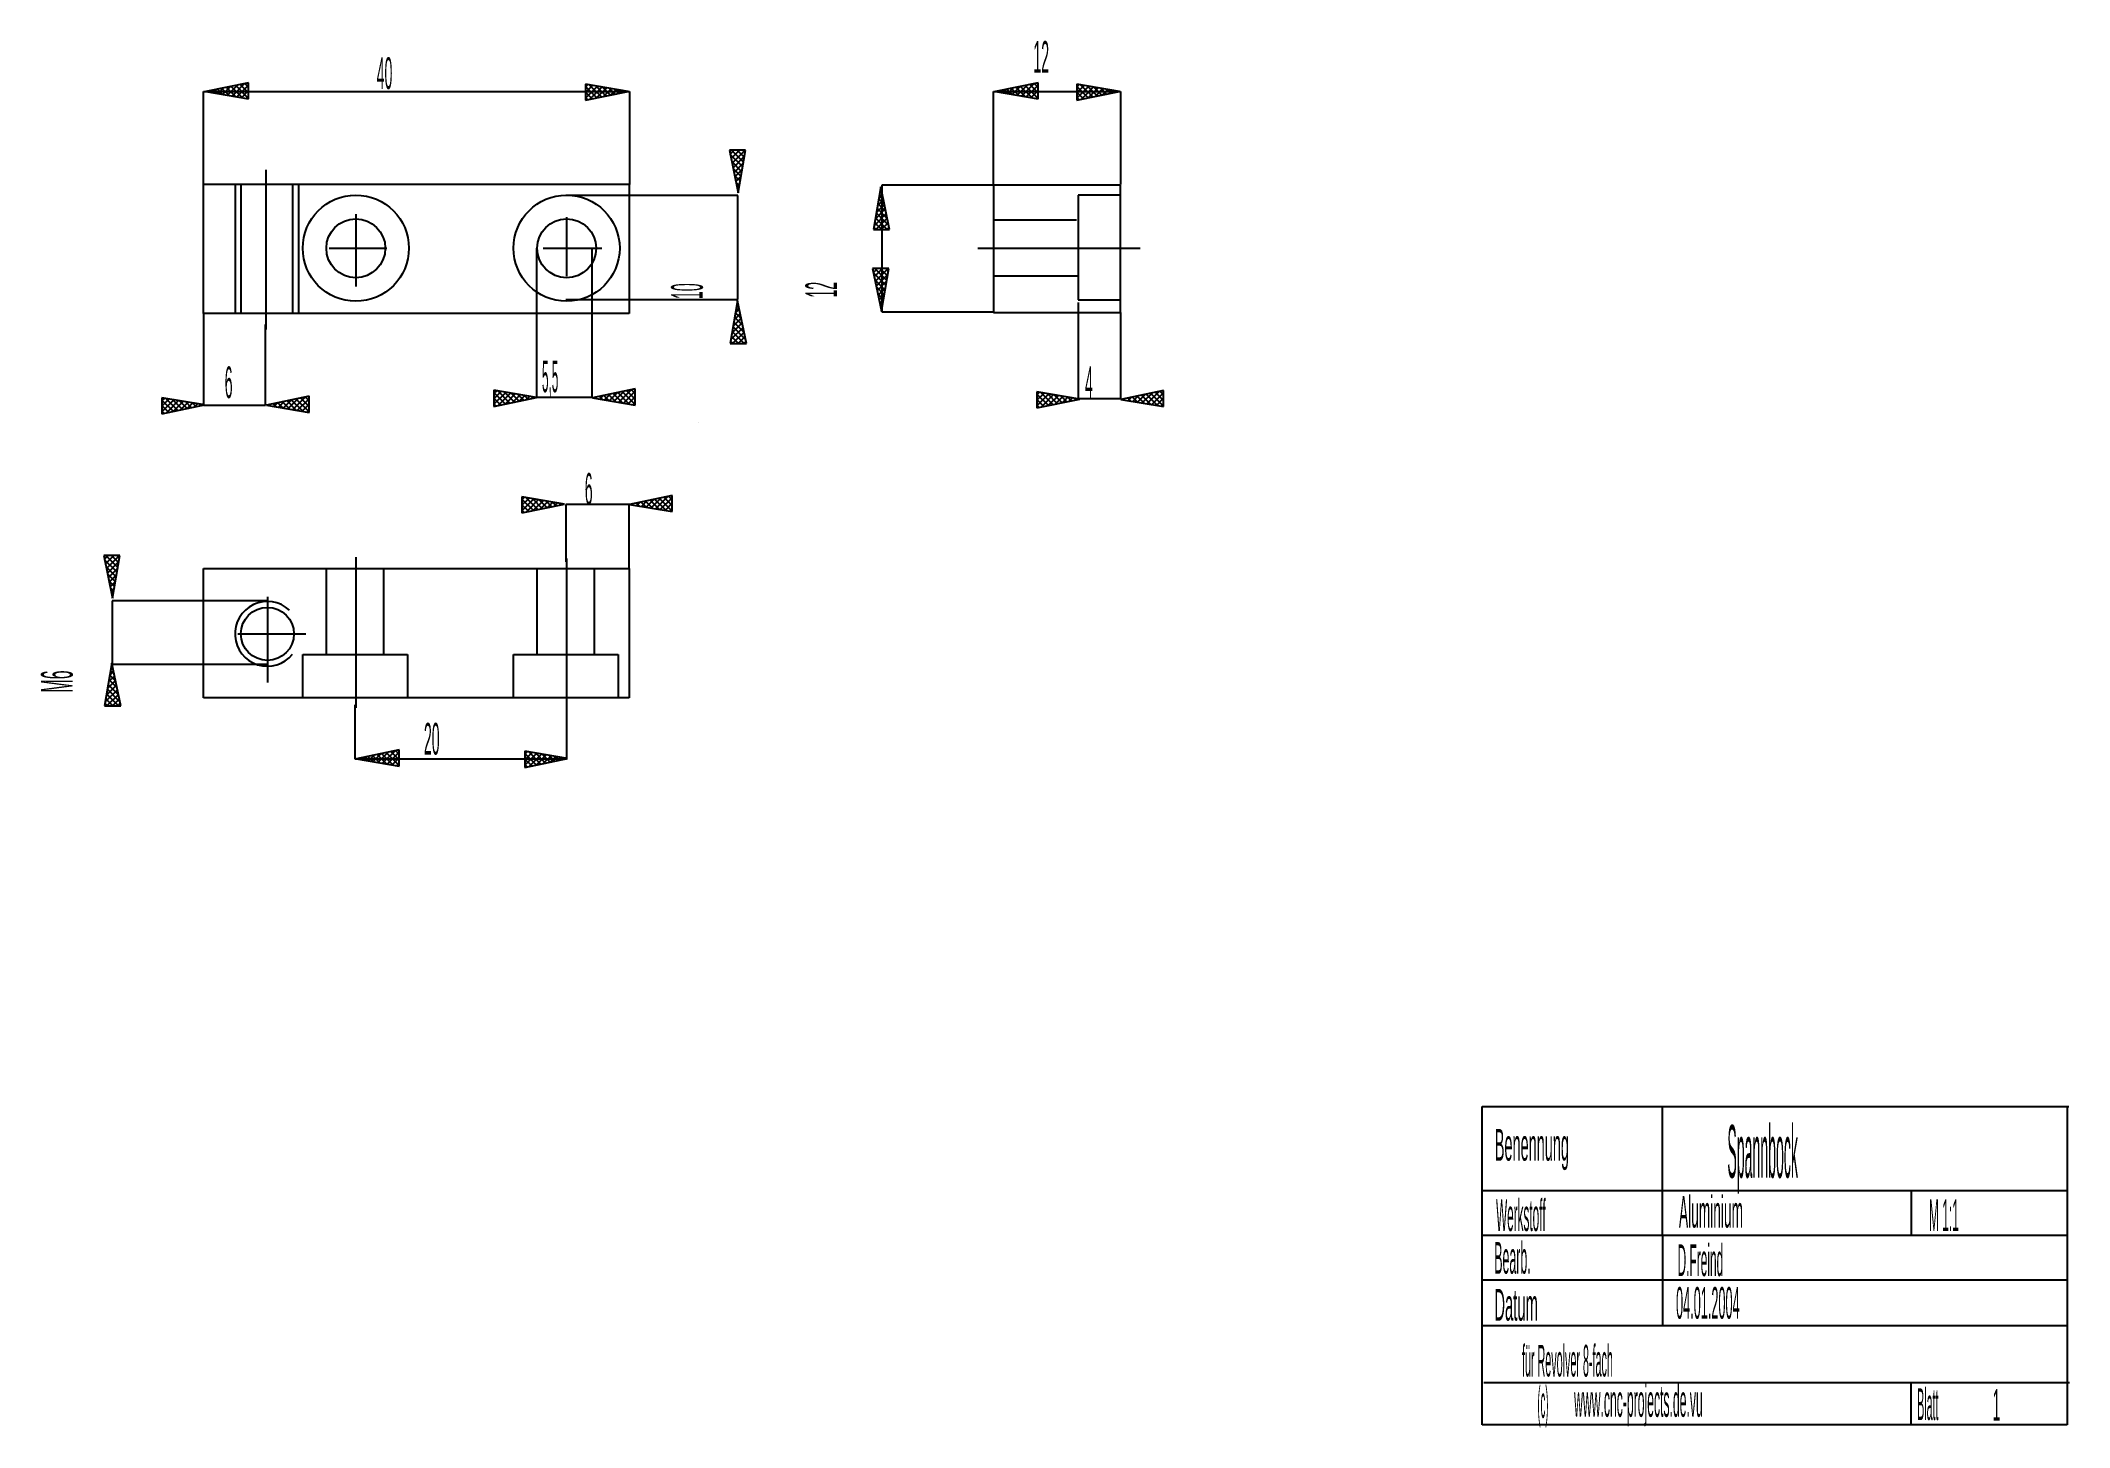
# Model space of a CAD drawing. Extents: x 3.53 to 11.09, y 0.36 to 5.53.
import ezdxf

# ---------------------------------------------------------------- set-up
doc = ezdxf.new("R2010")
doc.units = 0
doc.header["$LTSCALE"] = 10
doc.linetypes.add('DASHDOT', pattern=[1, 0.5, -0.25, 0, -0.25])
doc.layers.add('1', color=1, linetype='CONTINUOUS')

msp = doc.modelspace()

# ---------------------------------------------------------------- linework, layer by layer
at = {"layer": '1', "color": 1, "linetype": 'CONTINUOUS'}
for p, q in [((4.1329, 4.9931), (4.1329, 5.3387)), ((4.1329, 5.3387), (5.7214, 5.3387)), ((4.3014, 5.3712), (4.1421, 5.338)), ((4.3014, 5.3712), (4.1421, 5.338)), ((4.1421, 5.338), (4.1421, 5.338)), ((4.1421, 5.338), (4.3014, 5.3108)), ((4.1421, 5.338), (4.1421, 5.338)), ((4.1421, 5.338), (4.3014, 5.3108)), ((4.1545, 5.3358), (4.1506, 5.3397)), ((4.1545, 5.3358), (4.1506, 5.3397)), ((4.1559, 5.3408), (4.1514, 5.3364)), ((4.1559, 5.3408), (4.1514, 5.3364)), ((4.1794, 5.3316), (4.1677, 5.3433)), ((4.1794, 5.3316), (4.1677, 5.3433)), ((4.182, 5.3463), (4.169, 5.3334)), ((4.182, 5.3463), (4.169, 5.3334)), ((4.2043, 5.3273), (4.1848, 5.3469)), ((4.2043, 5.3273), (4.1848, 5.3469)), ((4.2081, 5.3517), (4.1867, 5.3303)), ((4.2081, 5.3517), (4.1867, 5.3303)), ((4.2292, 5.3231), (4.2019, 5.3504)), ((4.2292, 5.3231), (4.2019, 5.3504)), ((4.2342, 5.3572), (4.2043, 5.3273)), ((4.2342, 5.3572), (4.2043, 5.3273)), ((4.2541, 5.3188), (4.219, 5.354)), ((4.2541, 5.3188), (4.219, 5.354)), ((4.2602, 5.3626), (4.222, 5.3243)), ((4.2602, 5.3626), (4.222, 5.3243)), ((4.279, 5.3146), (4.2361, 5.3576)), ((4.279, 5.3146), (4.2361, 5.3576)), ((4.2863, 5.3681), (4.2396, 5.3213)), ((4.2863, 5.3681), (4.2396, 5.3213)), ((4.3014, 5.3129), (4.2532, 5.3611)), ((4.3014, 5.3129), (4.2532, 5.3611)), ((4.3014, 5.3624), (4.2573, 5.3183)), ((4.3014, 5.3624), (4.2573, 5.3183)), ((4.3014, 5.3336), (4.2702, 5.3647)), ((4.3014, 5.3336), (4.2702, 5.3647)), ((4.3014, 5.3418), (4.2749, 5.3153)), ((4.3014, 5.3418), (4.2749, 5.3153)), ((4.3014, 5.3542), (4.2873, 5.3683)), ((4.3014, 5.3542), (4.2873, 5.3683)), ((4.3014, 5.3211), (4.2925, 5.3123)), ((4.3014, 5.3211), (4.2925, 5.3123)), ((4.3014, 5.3108), (4.3014, 5.3712)), ((4.3014, 5.3108), (4.3014, 5.3712)), ((4.3014, 5.3108), (4.3014, 5.3712)), ((4.3014, 5.3108), (4.3014, 5.3712)), ((5.7165, 5.339), (5.5572, 5.3662)), ((5.5572, 5.3662), (5.5572, 5.3058)), ((5.5572, 5.3662), (5.5572, 5.3058)), ((5.7165, 5.339), (5.5572, 5.3662)), ((5.5572, 5.3662), (5.5572, 5.3058)), ((5.5572, 5.3662), (5.5572, 5.3058)), ((5.5665, 5.3646), (5.5572, 5.3553)), ((5.5665, 5.3646), (5.5572, 5.3553)), ((5.5842, 5.3616), (5.5572, 5.3346)), ((5.5842, 5.3616), (5.5572, 5.3346)), ((5.6018, 5.3586), (5.5572, 5.3139)), ((5.6018, 5.3586), (5.5572, 5.3139)), ((5.5999, 5.3147), (5.5572, 5.3574)), ((5.5999, 5.3147), (5.5572, 5.3574)), ((5.5572, 5.3058), (5.7165, 5.339)), ((5.5572, 5.3058), (5.7165, 5.339)), ((5.5828, 5.3111), (5.5572, 5.3367)), ((5.5828, 5.3111), (5.5572, 5.3367)), ((5.5657, 5.3075), (5.5572, 5.3161)), ((5.5657, 5.3075), (5.5572, 5.3161)), ((5.617, 5.3182), (5.5715, 5.3637)), ((5.617, 5.3182), (5.5715, 5.3637)), ((5.6194, 5.3555), (5.5729, 5.309)), ((5.6194, 5.3555), (5.5729, 5.309)), ((5.6341, 5.3218), (5.5964, 5.3595)), ((5.6341, 5.3218), (5.5964, 5.3595)), ((5.6371, 5.3525), (5.599, 5.3145)), ((5.6371, 5.3525), (5.599, 5.3145)), ((5.6512, 5.3254), (5.6213, 5.3552)), ((5.6512, 5.3254), (5.6213, 5.3552)), ((5.6547, 5.3495), (5.6251, 5.3199)), ((5.6547, 5.3495), (5.6251, 5.3199)), ((5.6683, 5.3289), (5.6462, 5.351)), ((5.6683, 5.3289), (5.6462, 5.351)), ((5.6724, 5.3465), (5.6512, 5.3254)), ((5.6724, 5.3465), (5.6512, 5.3254)), ((5.6854, 5.3325), (5.6711, 5.3467)), ((5.6854, 5.3325), (5.6711, 5.3467)), ((5.69, 5.3435), (5.6773, 5.3308)), ((5.69, 5.3435), (5.6773, 5.3308)), ((5.7025, 5.3361), (5.696, 5.3425)), ((5.7025, 5.3361), (5.696, 5.3425)), ((5.7077, 5.3405), (5.7034, 5.3363)), ((5.7077, 5.3405), (5.7034, 5.3363)), ((5.7165, 5.339), (5.7165, 5.339)), ((5.7165, 5.339), (5.7165, 5.339)), ((5.7214, 5.3387), (5.7214, 4.9913)), ((7.0793, 4.9889), (7.0793, 5.3387)), ((7.0793, 5.3387), (7.5521, 5.3387)), ((7.2452, 5.3712), (7.086, 5.338)), ((7.2452, 5.3712), (7.086, 5.338)), ((7.086, 5.338), (7.086, 5.338)), ((7.086, 5.338), (7.2452, 5.3108)), ((7.086, 5.338), (7.086, 5.338)), ((7.086, 5.338), (7.2452, 5.3108)), ((7.0984, 5.3358), (7.0945, 5.3397)), ((7.0984, 5.3358), (7.0945, 5.3397)), ((7.0997, 5.3408), (7.0953, 5.3364)), ((7.0997, 5.3408), (7.0953, 5.3364)), ((7.1233, 5.3316), (7.1116, 5.3433)), ((7.1233, 5.3316), (7.1116, 5.3433)), ((7.1258, 5.3463), (7.1129, 5.3334)), ((7.1258, 5.3463), (7.1129, 5.3334)), ((7.1482, 5.3273), (7.1287, 5.3469)), ((7.1482, 5.3273), (7.1287, 5.3469)), ((7.1519, 5.3517), (7.1306, 5.3303)), ((7.1519, 5.3517), (7.1306, 5.3303)), ((7.1731, 5.3231), (7.1458, 5.3504)), ((7.1731, 5.3231), (7.1458, 5.3504)), ((7.178, 5.3572), (7.1482, 5.3273)), ((7.178, 5.3572), (7.1482, 5.3273)), ((7.198, 5.3188), (7.1629, 5.354)), ((7.198, 5.3188), (7.1629, 5.354)), ((7.2041, 5.3626), (7.1658, 5.3243)), ((7.2041, 5.3626), (7.1658, 5.3243)), ((7.2229, 5.3146), (7.1799, 5.3576)), ((7.2229, 5.3146), (7.1799, 5.3576)), ((7.2302, 5.3681), (7.1835, 5.3213)), ((7.2302, 5.3681), (7.1835, 5.3213)), ((7.2452, 5.3129), (7.197, 5.3611)), ((7.2452, 5.3129), (7.197, 5.3611)), ((7.2452, 5.3624), (7.2011, 5.3183)), ((7.2452, 5.3624), (7.2011, 5.3183)), ((7.2452, 5.3336), (7.2141, 5.3647)), ((7.2452, 5.3336), (7.2141, 5.3647)), ((7.2452, 5.3418), (7.2188, 5.3153)), ((7.2452, 5.3418), (7.2188, 5.3153)), ((7.2452, 5.3542), (7.2312, 5.3683)), ((7.2452, 5.3542), (7.2312, 5.3683)), ((7.2452, 5.3211), (7.2364, 5.3123)), ((7.2452, 5.3211), (7.2364, 5.3123)), ((7.2452, 5.3108), (7.2452, 5.3712)), ((7.2452, 5.3108), (7.2452, 5.3712)), ((7.2452, 5.3108), (7.2452, 5.3712)), ((7.2452, 5.3108), (7.2452, 5.3712)), ((7.5488, 5.339), (7.3895, 5.3662)), ((7.3895, 5.3662), (7.3895, 5.3058)), ((7.3895, 5.3662), (7.3895, 5.3058)), ((7.5488, 5.339), (7.3895, 5.3662)), ((7.3895, 5.3662), (7.3895, 5.3058)), ((7.3895, 5.3662), (7.3895, 5.3058)), ((7.3989, 5.3646), (7.3895, 5.3553)), ((7.3989, 5.3646), (7.3895, 5.3553)), ((7.4165, 5.3616), (7.3895, 5.3346)), ((7.4165, 5.3616), (7.3895, 5.3346)), ((7.4342, 5.3586), (7.3895, 5.3139)), ((7.4342, 5.3586), (7.3895, 5.3139)), ((7.4323, 5.3147), (7.3895, 5.3574)), ((7.4323, 5.3147), (7.3895, 5.3574)), ((7.3895, 5.3058), (7.5488, 5.339)), ((7.3895, 5.3058), (7.5488, 5.339)), ((7.4152, 5.3111), (7.3895, 5.3367)), ((7.4152, 5.3111), (7.3895, 5.3367)), ((7.3981, 5.3075), (7.3895, 5.3161)), ((7.3981, 5.3075), (7.3895, 5.3161)), ((7.4494, 5.3182), (7.4039, 5.3637)), ((7.4494, 5.3182), (7.4039, 5.3637)), ((7.4518, 5.3555), (7.4053, 5.309)), ((7.4518, 5.3555), (7.4053, 5.309)), ((7.4665, 5.3218), (7.4288, 5.3595)), ((7.4665, 5.3218), (7.4288, 5.3595)), ((7.4694, 5.3525), (7.4314, 5.3145)), ((7.4694, 5.3525), (7.4314, 5.3145)), ((7.4835, 5.3254), (7.4537, 5.3552)), ((7.4835, 5.3254), (7.4537, 5.3552)), ((7.4871, 5.3495), (7.4575, 5.3199)), ((7.4871, 5.3495), (7.4575, 5.3199)), ((7.5006, 5.3289), (7.4786, 5.351)), ((7.5006, 5.3289), (7.4786, 5.351)), ((7.5047, 5.3465), (7.4836, 5.3254)), ((7.5047, 5.3465), (7.4836, 5.3254)), ((7.5177, 5.3325), (7.5035, 5.3467)), ((7.5177, 5.3325), (7.5035, 5.3467)), ((7.5224, 5.3435), (7.5097, 5.3308)), ((7.5224, 5.3435), (7.5097, 5.3308)), ((7.5348, 5.3361), (7.5284, 5.3425)), ((7.5348, 5.3361), (7.5284, 5.3425)), ((7.54, 5.3405), (7.5358, 5.3363)), ((7.54, 5.3405), (7.5358, 5.3363)), ((7.5488, 5.339), (7.5488, 5.339)), ((7.5488, 5.339), (7.5488, 5.339)), ((7.5521, 5.3387), (7.5521, 4.9913)), ((6.1546, 5.1195), (6.0942, 5.1195)), ((6.0942, 5.1195), (6.1274, 4.9602)), ((6.1546, 5.1195), (6.0942, 5.1195)), ((6.1112, 5.1195), (6.0971, 5.1054)), ((6.144, 5.0572), (6.0975, 5.1037)), ((6.1318, 5.1195), (6.1007, 5.0884)), ((6.147, 5.0749), (6.1024, 5.1195)), ((6.141, 5.0396), (6.1029, 5.0776)), ((6.1525, 5.1195), (6.1043, 5.0713)), ((6.1508, 5.0971), (6.1078, 5.0542)), ((6.1466, 5.0722), (6.1114, 5.0371)), ((6.15, 5.0925), (6.123, 5.1195)), ((6.1274, 4.9602), (6.1546, 5.1195)), ((6.153, 5.1101), (6.1437, 5.1195)), ((6.138, 5.0219), (6.1084, 5.0515)), ((6.135, 5.0043), (6.1138, 5.0254)), ((6.1423, 5.0473), (6.115, 5.02)), ((6.1381, 5.0224), (6.1185, 5.0029)), ((6.1319, 4.9866), (6.1193, 4.9993)), ((6.1338, 4.9975), (6.1221, 4.9858)), ((4.1329, 4.9931), (5.7209, 4.9931)), ((4.1329, 4.5112), (4.1329, 4.9931)), ((6.1257, 4.9508), (5.4846, 4.9508)), ((5.7209, 4.9931), (5.7209, 4.5112)), ((6.1289, 4.969), (6.1247, 4.9732)), ((6.1296, 4.9726), (6.1256, 4.9687)), ((6.1257, 4.5629), (6.1257, 4.9508)), ((6.1274, 4.9602), (6.1274, 4.9602)), ((6.6584, 4.9831), (6.6312, 4.8238)), ((6.672, 4.9178), (6.6421, 4.8879)), ((6.6684, 4.9348), (6.6464, 4.9128)), ((6.6776, 4.891), (6.6478, 4.9208)), ((6.6649, 4.9519), (6.6506, 4.9377)), ((6.6721, 4.9171), (6.6508, 4.9384)), ((6.6667, 4.9432), (6.6538, 4.9561)), ((6.6613, 4.969), (6.6549, 4.9626)), ((6.6613, 4.9693), (6.6568, 4.9737)), ((6.6584, 4.9831), (6.6584, 4.9831)), ((6.6916, 4.8238), (6.6584, 4.9831)), ((7.0793, 4.9889), (6.6628, 4.9889)), ((6.6628, 4.9889), (6.6628, 4.5166)), ((7.0793, 4.9889), (7.0793, 4.5141)), ((7.553, 4.9889), (7.0793, 4.9889)), ((7.553, 4.5141), (7.553, 4.9889)), ((6.6791, 4.8836), (6.6336, 4.8381)), ((6.6622, 4.8238), (6.6357, 4.8502)), ((6.6756, 4.9007), (6.6379, 4.863)), ((6.6828, 4.8238), (6.6387, 4.8679)), ((6.6827, 4.8665), (6.64, 4.8238)), ((6.6885, 4.8388), (6.6417, 4.8855)), ((6.683, 4.8649), (6.6447, 4.9032)), ((6.6863, 4.8494), (6.6606, 4.8238)), ((6.6312, 4.8238), (6.6916, 4.8238)), ((6.6312, 4.8238), (6.6916, 4.8238)), ((6.6415, 4.8238), (6.6327, 4.8326)), ((6.6898, 4.8323), (6.6813, 4.8238)), ((5.3749, 4.7539), (5.3749, 4.1982)), ((5.5828, 4.1982), (5.5828, 4.7539)), ((6.6884, 4.6782), (6.628, 4.6782)), ((6.628, 4.6782), (6.6612, 4.5189)), ((6.6884, 4.6782), (6.628, 4.6782)), ((6.6449, 4.6782), (6.6309, 4.6641)), ((6.6777, 4.6159), (6.6312, 4.6624)), ((6.6656, 4.6782), (6.6344, 4.6471)), ((6.6807, 4.6336), (6.6361, 4.6782)), ((6.6747, 4.5983), (6.6367, 4.6363)), ((6.6862, 4.6782), (6.638, 4.63)), ((6.6846, 4.6559), (6.6416, 4.6129)), ((6.6803, 4.631), (6.6451, 4.5958)), ((6.6838, 4.6512), (6.6568, 4.6782)), ((6.6612, 4.5189), (6.6884, 4.6782)), ((6.6868, 4.6689), (6.6774, 4.6782)), ((5.4846, 4.5629), (6.1257, 4.5629)), ((6.1246, 4.5583), (6.0974, 4.399)), ((6.1276, 4.5443), (6.1211, 4.5379)), ((6.1275, 4.5445), (6.123, 4.549)), ((6.1246, 4.5583), (6.1246, 4.5583)), ((6.1578, 4.399), (6.1246, 4.5583)), ((6.6717, 4.5806), (6.6421, 4.6102)), ((6.6687, 4.563), (6.6476, 4.5841)), ((6.6761, 4.606), (6.6487, 4.5787)), ((6.6718, 4.5811), (6.6523, 4.5616)), ((6.6657, 4.5454), (6.653, 4.558)), ((6.6676, 4.5562), (6.6558, 4.5445)), ((7.3962, 4.1924), (7.3962, 4.5513)), ((5.7209, 4.5112), (4.1329, 4.5112)), ((4.1329, 4.5112), (4.1329, 4.1692)), ((4.3642, 4.1692), (4.3642, 4.4703)), ((6.1418, 4.4759), (6.1041, 4.4383)), ((6.1382, 4.493), (6.1084, 4.4632)), ((6.1493, 4.4401), (6.111, 4.4784)), ((6.1347, 4.5101), (6.1126, 4.4881)), ((6.1438, 4.4662), (6.114, 4.4961)), ((6.1311, 4.5272), (6.1169, 4.513)), ((6.1384, 4.4923), (6.117, 4.5137)), ((6.1329, 4.5184), (6.12, 4.5313)), ((6.6627, 4.5277), (6.6585, 4.5319)), ((6.6633, 4.5313), (6.6594, 4.5274)), ((6.6612, 4.5189), (6.6612, 4.5189)), ((6.6628, 4.5166), (7.0786, 4.5166)), ((7.0793, 4.5141), (7.553, 4.5141)), ((7.553, 4.5141), (7.553, 4.1924)), ((6.0974, 4.399), (6.1578, 4.399)), ((6.0974, 4.399), (6.1578, 4.399)), ((6.1078, 4.399), (6.0989, 4.4078)), ((6.1454, 4.4588), (6.0999, 4.4133)), ((6.1284, 4.399), (6.102, 4.4255)), ((6.1491, 4.399), (6.105, 4.4431)), ((6.1489, 4.4417), (6.1062, 4.399)), ((6.1547, 4.414), (6.108, 4.4608)), ((6.1525, 4.4247), (6.1269, 4.399)), ((6.1561, 4.4076), (6.1475, 4.399)), ((4.1372, 4.1696), (3.9779, 4.1967)), ((3.9779, 4.1967), (3.9779, 4.1363)), ((3.9779, 4.1967), (3.9779, 4.1363)), ((4.1372, 4.1696), (3.9779, 4.1967)), ((3.9779, 4.1967), (3.9779, 4.1363)), ((3.9779, 4.1967), (3.9779, 4.1363)), ((3.9873, 4.1951), (3.9779, 4.1858)), ((3.9873, 4.1951), (3.9779, 4.1858)), ((4.0049, 4.1921), (3.9779, 4.1652)), ((4.0049, 4.1921), (3.9779, 4.1652)), ((4.0226, 4.1891), (3.9779, 4.1445)), ((4.0226, 4.1891), (3.9779, 4.1445)), ((4.0207, 4.1452), (3.9779, 4.188)), ((4.0207, 4.1452), (3.9779, 4.188)), ((3.9779, 4.1363), (4.1372, 4.1696)), ((3.9779, 4.1363), (4.1372, 4.1696)), ((4.0036, 4.1417), (3.9779, 4.1673)), ((4.0036, 4.1417), (3.9779, 4.1673)), ((4.0378, 4.1488), (3.9923, 4.1943)), ((4.0378, 4.1488), (3.9923, 4.1943)), ((4.0402, 4.1861), (3.9937, 4.1396)), ((4.0402, 4.1861), (3.9937, 4.1396)), ((4.0549, 4.1524), (4.0172, 4.19)), ((4.0549, 4.1524), (4.0172, 4.19)), ((4.0578, 4.1831), (4.0198, 4.1451)), ((4.0578, 4.1831), (4.0198, 4.1451)), ((4.0719, 4.1559), (4.0421, 4.1858)), ((4.0719, 4.1559), (4.0421, 4.1858)), ((4.0755, 4.1801), (4.0459, 4.1505)), ((4.0755, 4.1801), (4.0459, 4.1505)), ((4.089, 4.1595), (4.067, 4.1815)), ((4.089, 4.1595), (4.067, 4.1815)), ((4.0931, 4.1771), (4.072, 4.1559)), ((4.0931, 4.1771), (4.072, 4.1559)), ((4.1061, 4.1631), (4.0919, 4.1773)), ((4.1061, 4.1631), (4.0919, 4.1773)), ((4.1108, 4.1741), (4.0981, 4.1614)), ((4.1108, 4.1741), (4.0981, 4.1614)), ((4.1232, 4.1666), (4.1168, 4.173)), ((4.1232, 4.1666), (4.1168, 4.173)), ((4.1284, 4.1711), (4.1242, 4.1668)), ((4.1284, 4.1711), (4.1242, 4.1668)), ((4.1329, 4.1692), (4.3642, 4.1692)), ((4.1372, 4.1696), (4.1372, 4.1696)), ((4.1372, 4.1696), (4.1372, 4.1696)), ((4.527, 4.2018), (4.3677, 4.1685)), ((4.527, 4.2018), (4.3677, 4.1685)), ((4.3677, 4.1685), (4.3677, 4.1685)), ((4.3677, 4.1685), (4.527, 4.1414)), ((4.3677, 4.1685), (4.3677, 4.1685)), ((4.3677, 4.1685), (4.527, 4.1414)), ((4.3801, 4.1664), (4.3762, 4.1703)), ((4.3801, 4.1664), (4.3762, 4.1703)), ((4.3815, 4.1714), (4.377, 4.1669)), ((4.3815, 4.1714), (4.377, 4.1669)), ((4.405, 4.1622), (4.3933, 4.1739)), ((4.405, 4.1622), (4.3933, 4.1739)), ((4.4076, 4.1769), (4.3946, 4.1639)), ((4.4076, 4.1769), (4.3946, 4.1639)), ((4.4299, 4.1579), (4.4104, 4.1774)), ((4.4299, 4.1579), (4.4104, 4.1774)), ((4.4337, 4.1823), (4.4123, 4.1609)), ((4.4337, 4.1823), (4.4123, 4.1609)), ((4.4548, 4.1537), (4.4275, 4.181)), ((4.4548, 4.1537), (4.4275, 4.181)), ((4.4598, 4.1877), (4.4299, 4.1579)), ((4.4598, 4.1877), (4.4299, 4.1579)), ((4.4797, 4.1494), (4.4446, 4.1846)), ((4.4797, 4.1494), (4.4446, 4.1846)), ((4.4859, 4.1932), (4.4476, 4.1549)), ((4.4859, 4.1932), (4.4476, 4.1549)), ((4.5047, 4.1452), (4.4617, 4.1881)), ((4.5047, 4.1452), (4.4617, 4.1881)), ((4.512, 4.1986), (4.4652, 4.1519)), ((4.512, 4.1986), (4.4652, 4.1519)), ((4.527, 4.1435), (4.4788, 4.1917)), ((4.527, 4.1435), (4.4788, 4.1917)), ((4.527, 4.193), (4.4829, 4.1489)), ((4.527, 4.193), (4.4829, 4.1489)), ((4.527, 4.1642), (4.4959, 4.1953)), ((4.527, 4.1642), (4.4959, 4.1953)), ((4.527, 4.1723), (4.5005, 4.1459)), ((4.527, 4.1723), (4.5005, 4.1459)), ((4.527, 4.1848), (4.5129, 4.1988)), ((4.527, 4.1848), (4.5129, 4.1988)), ((4.527, 4.1414), (4.527, 4.2018)), ((4.527, 4.1414), (4.527, 4.2018)), ((4.527, 4.1414), (4.527, 4.2018)), ((4.527, 4.1414), (4.527, 4.2018)), ((5.3753, 4.1971), (5.216, 4.2243)), ((5.216, 4.2243), (5.216, 4.1639)), ((5.216, 4.2243), (5.216, 4.1639)), ((5.3753, 4.1971), (5.216, 4.2243)), ((5.216, 4.2243), (5.216, 4.1639)), ((5.216, 4.2243), (5.216, 4.1639)), ((5.2253, 4.2227), (5.216, 4.2134)), ((5.2253, 4.2227), (5.216, 4.2134)), ((5.243, 4.2197), (5.216, 4.1928)), ((5.243, 4.2197), (5.216, 4.1928)), ((5.2606, 4.2167), (5.216, 4.1721)), ((5.2606, 4.2167), (5.216, 4.1721)), ((5.2588, 4.1728), (5.216, 4.2156)), ((5.2588, 4.1728), (5.216, 4.2156)), ((5.216, 4.1639), (5.3753, 4.1971)), ((5.216, 4.1639), (5.3753, 4.1971)), ((5.2417, 4.1693), (5.216, 4.1949)), ((5.2417, 4.1693), (5.216, 4.1949)), ((5.2246, 4.1657), (5.216, 4.1742)), ((5.2246, 4.1657), (5.216, 4.1742)), ((5.2758, 4.1764), (5.2304, 4.2219)), ((5.2758, 4.1764), (5.2304, 4.2219)), ((5.2783, 4.2137), (5.2318, 4.1672)), ((5.2783, 4.2137), (5.2318, 4.1672)), ((5.2929, 4.18), (5.2553, 4.2176)), ((5.2929, 4.18), (5.2553, 4.2176)), ((5.2959, 4.2107), (5.2579, 4.1726)), ((5.2959, 4.2107), (5.2579, 4.1726)), ((5.31, 4.1835), (5.2802, 4.2134)), ((5.31, 4.1835), (5.2802, 4.2134)), ((5.3136, 4.2077), (5.284, 4.1781)), ((5.3136, 4.2077), (5.284, 4.1781)), ((5.3271, 4.1871), (5.3051, 4.2091)), ((5.3271, 4.1871), (5.3051, 4.2091)), ((5.3312, 4.2047), (5.3101, 4.1835)), ((5.3312, 4.2047), (5.3101, 4.1835)), ((5.3442, 4.1906), (5.33, 4.2049)), ((5.3442, 4.1906), (5.33, 4.2049)), ((5.3489, 4.2017), (5.3362, 4.189)), ((5.3489, 4.2017), (5.3362, 4.189)), ((5.3613, 4.1942), (5.3549, 4.2006)), ((5.3613, 4.1942), (5.3549, 4.2006)), ((5.3665, 4.1986), (5.3623, 4.1944)), ((5.3665, 4.1986), (5.3623, 4.1944)), ((5.3749, 4.1982), (5.5828, 4.1982)), ((5.3753, 4.1971), (5.3753, 4.1971)), ((5.3753, 4.1971), (5.3753, 4.1971)), ((5.743, 4.2293), (5.5838, 4.1961)), ((5.743, 4.2293), (5.5838, 4.1961)), ((5.5838, 4.1961), (5.5838, 4.1961)), ((5.5838, 4.1961), (5.743, 4.1689)), ((5.5838, 4.1961), (5.5838, 4.1961)), ((5.5838, 4.1961), (5.743, 4.1689)), ((5.5962, 4.194), (5.5923, 4.1979)), ((5.5962, 4.194), (5.5923, 4.1979)), ((5.5975, 4.199), (5.5931, 4.1945)), ((5.5975, 4.199), (5.5931, 4.1945)), ((5.6211, 4.1897), (5.6094, 4.2015)), ((5.6211, 4.1897), (5.6094, 4.2015)), ((5.6236, 4.2044), (5.6107, 4.1915)), ((5.6236, 4.2044), (5.6107, 4.1915)), ((5.646, 4.1855), (5.6265, 4.205)), ((5.646, 4.1855), (5.6265, 4.205)), ((5.6497, 4.2099), (5.6284, 4.1885)), ((5.6497, 4.2099), (5.6284, 4.1885)), ((5.6709, 4.1812), (5.6436, 4.2086)), ((5.6709, 4.1812), (5.6436, 4.2086)), ((5.6758, 4.2153), (5.646, 4.1855)), ((5.6758, 4.2153), (5.646, 4.1855)), ((5.6958, 4.177), (5.6607, 4.2122)), ((5.6958, 4.177), (5.6607, 4.2122)), ((5.7019, 4.2208), (5.6636, 4.1825)), ((5.7019, 4.2208), (5.6636, 4.1825)), ((5.7207, 4.1727), (5.6777, 4.2157)), ((5.7207, 4.1727), (5.6777, 4.2157)), ((5.728, 4.2262), (5.6813, 4.1795)), ((5.728, 4.2262), (5.6813, 4.1795)), ((5.743, 4.1711), (5.6948, 4.2193)), ((5.743, 4.1711), (5.6948, 4.2193)), ((5.743, 4.2206), (5.6989, 4.1765)), ((5.743, 4.2206), (5.6989, 4.1765)), ((5.743, 4.1917), (5.7119, 4.2228)), ((5.743, 4.1917), (5.7119, 4.2228)), ((5.743, 4.1999), (5.7166, 4.1734)), ((5.743, 4.1999), (5.7166, 4.1734)), ((5.743, 4.2124), (5.729, 4.2264)), ((5.743, 4.2124), (5.729, 4.2264)), ((5.743, 4.1793), (5.7342, 4.1704)), ((5.743, 4.1793), (5.7342, 4.1704)), ((5.743, 4.1689), (5.743, 4.2293)), ((5.743, 4.1689), (5.743, 4.2293)), ((5.743, 4.1689), (5.743, 4.2293)), ((5.743, 4.1689), (5.743, 4.2293)), ((7.4003, 4.1916), (7.241, 4.2188)), ((7.241, 4.2188), (7.241, 4.1584)), ((7.241, 4.2188), (7.241, 4.1584)), ((7.4003, 4.1916), (7.241, 4.2188)), ((7.241, 4.2188), (7.241, 4.1584)), ((7.241, 4.2188), (7.241, 4.1584)), ((7.2503, 4.2172), (7.241, 4.2079)), ((7.2503, 4.2172), (7.241, 4.2079)), ((7.2679, 4.2142), (7.241, 4.1872)), ((7.2679, 4.2142), (7.241, 4.1872)), ((7.2856, 4.2112), (7.241, 4.1666)), ((7.2856, 4.2112), (7.241, 4.1666)), ((7.2837, 4.1673), (7.241, 4.21)), ((7.2837, 4.1673), (7.241, 4.21)), ((7.241, 4.1584), (7.4003, 4.1916)), ((7.241, 4.1584), (7.4003, 4.1916)), ((7.2666, 4.1637), (7.241, 4.1894)), ((7.2666, 4.1637), (7.241, 4.1894)), ((7.2495, 4.1602), (7.241, 4.1687)), ((7.2495, 4.1602), (7.241, 4.1687)), ((7.3008, 4.1709), (7.2553, 4.2164)), ((7.3008, 4.1709), (7.2553, 4.2164)), ((7.3032, 4.2082), (7.2567, 4.1617)), ((7.3032, 4.2082), (7.2567, 4.1617)), ((7.3179, 4.1744), (7.2802, 4.2121)), ((7.3179, 4.1744), (7.2802, 4.2121)), ((7.3209, 4.2052), (7.2828, 4.1671)), ((7.3209, 4.2052), (7.2828, 4.1671)), ((7.335, 4.178), (7.3051, 4.2079)), ((7.335, 4.178), (7.3051, 4.2079)), ((7.3385, 4.2022), (7.3089, 4.1726)), ((7.3385, 4.2022), (7.3089, 4.1726)), ((7.3521, 4.1816), (7.33, 4.2036)), ((7.3521, 4.1816), (7.33, 4.2036)), ((7.3562, 4.1991), (7.335, 4.178)), ((7.3562, 4.1991), (7.335, 4.178)), ((7.3692, 4.1851), (7.3549, 4.1994)), ((7.3692, 4.1851), (7.3549, 4.1994)), ((7.3738, 4.1961), (7.3611, 4.1835)), ((7.3738, 4.1961), (7.3611, 4.1835)), ((7.3862, 4.1887), (7.3798, 4.1951)), ((7.3862, 4.1887), (7.3798, 4.1951)), ((7.3914, 4.1931), (7.3872, 4.1889)), ((7.3914, 4.1931), (7.3872, 4.1889)), ((7.553, 4.1924), (7.3962, 4.1924)), ((7.4003, 4.1916), (7.4003, 4.1916)), ((7.4003, 4.1916), (7.4003, 4.1916)), ((7.713, 4.2238), (7.5537, 4.1906)), ((7.713, 4.2238), (7.5537, 4.1906)), ((7.5537, 4.1906), (7.5537, 4.1906)), ((7.5537, 4.1906), (7.713, 4.1634)), ((7.5537, 4.1906), (7.5537, 4.1906)), ((7.5537, 4.1906), (7.713, 4.1634)), ((7.5661, 4.1885), (7.5622, 4.1924)), ((7.5661, 4.1885), (7.5622, 4.1924)), ((7.5675, 4.1935), (7.563, 4.189)), ((7.5675, 4.1935), (7.563, 4.189)), ((7.591, 4.1842), (7.5793, 4.1959)), ((7.591, 4.1842), (7.5793, 4.1959)), ((7.5936, 4.1989), (7.5806, 4.186)), ((7.5936, 4.1989), (7.5806, 4.186)), ((7.6159, 4.18), (7.5964, 4.1995)), ((7.6159, 4.18), (7.5964, 4.1995)), ((7.6197, 4.2044), (7.5983, 4.183)), ((7.6197, 4.2044), (7.5983, 4.183)), ((7.6408, 4.1757), (7.6135, 4.2031)), ((7.6408, 4.1757), (7.6135, 4.2031)), ((7.6457, 4.2098), (7.6159, 4.18)), ((7.6457, 4.2098), (7.6159, 4.18)), ((7.6657, 4.1715), (7.6306, 4.2066)), ((7.6657, 4.1715), (7.6306, 4.2066)), ((7.6718, 4.2152), (7.6336, 4.177)), ((7.6718, 4.2152), (7.6336, 4.177)), ((7.6906, 4.1672), (7.6477, 4.2102)), ((7.6906, 4.1672), (7.6477, 4.2102)), ((7.6979, 4.2207), (7.6512, 4.174)), ((7.6979, 4.2207), (7.6512, 4.174)), ((7.713, 4.1656), (7.6648, 4.2138)), ((7.713, 4.1656), (7.6648, 4.2138)), ((7.713, 4.2151), (7.6689, 4.1709)), ((7.713, 4.2151), (7.6689, 4.1709)), ((7.713, 4.1862), (7.6818, 4.2173)), ((7.713, 4.1862), (7.6818, 4.2173)), ((7.713, 4.1944), (7.6865, 4.1679)), ((7.713, 4.1944), (7.6865, 4.1679)), ((7.713, 4.2069), (7.6989, 4.2209)), ((7.713, 4.2069), (7.6989, 4.2209)), ((7.713, 4.1737), (7.7041, 4.1649)), ((7.713, 4.1737), (7.7041, 4.1649)), ((7.713, 4.1634), (7.713, 4.2238)), ((7.713, 4.1634), (7.713, 4.2238)), ((7.713, 4.1634), (7.713, 4.2238)), ((7.713, 4.1634), (7.713, 4.2238)), ((3.9865, 4.1381), (3.9779, 4.1467)), ((3.9865, 4.1381), (3.9779, 4.1467)), ((4.527, 4.1517), (4.5181, 4.1429)), ((4.527, 4.1517), (4.5181, 4.1429)), ((5.9806, 4.1034), (5.9806, 4.1034)), ((5.9806, 4.1034), (5.9806, 4.1034)), ((5.4799, 3.8), (5.3206, 3.8272)), ((5.3206, 3.8272), (5.3206, 3.7668)), ((5.3206, 3.8272), (5.3206, 3.7668)), ((5.4799, 3.8), (5.3206, 3.8272)), ((5.3206, 3.8272), (5.3206, 3.7668)), ((5.3206, 3.8272), (5.3206, 3.7668)), ((5.3299, 3.8256), (5.3206, 3.8162)), ((5.3299, 3.8256), (5.3206, 3.8162)), ((5.3475, 3.8226), (5.3206, 3.7956)), ((5.3475, 3.8226), (5.3206, 3.7956)), ((5.3652, 3.8195), (5.3206, 3.7749)), ((5.3652, 3.8195), (5.3206, 3.7749)), ((5.3633, 3.7757), (5.3206, 3.8184)), ((5.3633, 3.7757), (5.3206, 3.8184)), ((5.3206, 3.7668), (5.4799, 3.8)), ((5.3206, 3.7668), (5.4799, 3.8)), ((5.3462, 3.7721), (5.3206, 3.7977)), ((5.3462, 3.7721), (5.3206, 3.7977)), ((5.3804, 3.7792), (5.3349, 3.8247)), ((5.3804, 3.7792), (5.3349, 3.8247)), ((5.3828, 3.8165), (5.3363, 3.77)), ((5.3828, 3.8165), (5.3363, 3.77)), ((5.3975, 3.7828), (5.3598, 3.8205)), ((5.3975, 3.7828), (5.3598, 3.8205)), ((5.4005, 3.8135), (5.3624, 3.7755)), ((5.4005, 3.8135), (5.3624, 3.7755)), ((5.4146, 3.7864), (5.3847, 3.8162)), ((5.4146, 3.7864), (5.3847, 3.8162)), ((5.4181, 3.8105), (5.3885, 3.7809)), ((5.4181, 3.8105), (5.3885, 3.7809)), ((5.4317, 3.7899), (5.4096, 3.812)), ((5.4317, 3.7899), (5.4096, 3.812)), ((5.4358, 3.8075), (5.4146, 3.7864)), ((5.4358, 3.8075), (5.4146, 3.7864)), ((5.4488, 3.7935), (5.4345, 3.8077)), ((5.4488, 3.7935), (5.4345, 3.8077)), ((5.4534, 3.8045), (5.4407, 3.7918)), ((5.4534, 3.8045), (5.4407, 3.7918)), ((5.4658, 3.797), (5.4594, 3.8035)), ((5.4658, 3.797), (5.4594, 3.8035)), ((5.471, 3.8015), (5.4668, 3.7973)), ((5.471, 3.8015), (5.4668, 3.7973)), ((5.4799, 3.8), (5.4799, 3.8)), ((5.4799, 3.8), (5.4799, 3.8)), ((5.7209, 3.7987), (5.4846, 3.7987)), ((5.4846, 3.7987), (5.4846, 3.5845)), ((5.7209, 3.56), (5.7209, 3.7987)), ((5.8806, 3.8322), (5.7213, 3.799)), ((5.8806, 3.8322), (5.7213, 3.799)), ((5.7213, 3.799), (5.7213, 3.799)), ((5.7213, 3.799), (5.8806, 3.7718)), ((5.7213, 3.799), (5.7213, 3.799)), ((5.7213, 3.799), (5.8806, 3.7718)), ((5.7338, 3.7968), (5.7299, 3.8007)), ((5.7338, 3.7968), (5.7299, 3.8007)), ((5.7351, 3.8018), (5.7306, 3.7974)), ((5.7351, 3.8018), (5.7306, 3.7974)), ((5.7587, 3.7926), (5.7469, 3.8043)), ((5.7587, 3.7926), (5.7469, 3.8043)), ((5.7612, 3.8073), (5.7483, 3.7943)), ((5.7612, 3.8073), (5.7483, 3.7943)), ((5.7836, 3.7883), (5.764, 3.8079)), ((5.7836, 3.7883), (5.764, 3.8079)), ((5.7873, 3.8127), (5.7659, 3.7913)), ((5.7873, 3.8127), (5.7659, 3.7913)), ((5.8085, 3.7841), (5.7811, 3.8114)), ((5.8085, 3.7841), (5.7811, 3.8114)), ((5.8134, 3.8182), (5.7836, 3.7883)), ((5.8134, 3.8182), (5.7836, 3.7883)), ((5.8334, 3.7798), (5.7982, 3.815)), ((5.8334, 3.7798), (5.7982, 3.815)), ((5.8395, 3.8236), (5.8012, 3.7853)), ((5.8395, 3.8236), (5.8012, 3.7853)), ((5.8583, 3.7756), (5.8153, 3.8186)), ((5.8583, 3.7756), (5.8153, 3.8186)), ((5.8656, 3.829), (5.8189, 3.7823)), ((5.8656, 3.829), (5.8189, 3.7823)), ((5.8806, 3.7739), (5.8324, 3.8221)), ((5.8806, 3.7739), (5.8324, 3.8221)), ((5.8806, 3.8234), (5.8365, 3.7793)), ((5.8806, 3.8234), (5.8365, 3.7793)), ((5.8806, 3.7946), (5.8495, 3.8257)), ((5.8806, 3.7946), (5.8495, 3.8257)), ((5.8806, 3.8028), (5.8541, 3.7763)), ((5.8806, 3.8028), (5.8541, 3.7763)), ((5.8806, 3.8152), (5.8666, 3.8292)), ((5.8806, 3.8152), (5.8666, 3.8292)), ((5.8806, 3.7718), (5.8806, 3.8322)), ((5.8806, 3.7718), (5.8806, 3.8322)), ((5.8806, 3.7718), (5.8806, 3.8322)), ((5.8806, 3.7718), (5.8806, 3.8322)), ((5.3291, 3.7685), (5.3206, 3.7771)), ((5.3291, 3.7685), (5.3206, 3.7771)), ((5.8806, 3.7821), (5.8718, 3.7733)), ((5.8806, 3.7821), (5.8718, 3.7733)), ((3.8215, 3.608), (3.7611, 3.608)), ((3.7611, 3.608), (3.7943, 3.4487)), ((3.8215, 3.608), (3.7611, 3.608)), ((3.7781, 3.608), (3.764, 3.594)), ((3.8109, 3.5458), (3.7644, 3.5923)), ((3.7987, 3.608), (3.7676, 3.5769)), ((3.8139, 3.5634), (3.7693, 3.608)), ((3.8079, 3.5281), (3.7698, 3.5662)), ((3.8194, 3.608), (3.7712, 3.5598)), ((3.8177, 3.5857), (3.7747, 3.5427)), ((3.8135, 3.5608), (3.7783, 3.5257)), ((3.8169, 3.5811), (3.79, 3.608)), ((3.7943, 3.4487), (3.8215, 3.608)), ((3.8199, 3.5987), (3.8106, 3.608)), ((4.1329, 3.56), (5.7209, 3.56)), ((4.1329, 3.078), (4.1329, 3.56)), ((5.7209, 3.56), (5.7209, 3.078)), ((3.8049, 3.5105), (3.7753, 3.5401)), ((3.8019, 3.4929), (3.7807, 3.514)), ((3.8092, 3.5359), (3.7819, 3.5086)), ((3.805, 3.511), (3.7854, 3.4915)), ((3.7989, 3.4752), (3.7862, 3.4879)), ((3.8007, 3.4861), (3.789, 3.4744)), ((3.7958, 3.4576), (3.7916, 3.4618)), ((4.37, 3.4397), (3.7924, 3.4397)), ((3.7924, 3.4397), (3.7924, 3.2024)), ((3.7965, 3.4612), (3.7926, 3.4573)), ((3.7943, 3.4487), (3.7943, 3.4487)), ((3.7915, 3.2068), (3.7644, 3.0476)), ((3.7999, 3.167), (3.7869, 3.1799)), ((3.7945, 3.1928), (3.788, 3.1864)), ((3.7944, 3.1931), (3.7899, 3.1975)), ((3.7915, 3.2068), (3.7915, 3.2068)), ((3.8248, 3.0476), (3.7915, 3.2068)), ((3.7924, 3.2024), (4.37, 3.2024)), ((3.8123, 3.1074), (3.7668, 3.0619)), ((3.8087, 3.1245), (3.771, 3.0868)), ((3.8216, 3.0626), (3.7749, 3.1093)), ((3.8052, 3.1416), (3.7753, 3.1117)), ((3.8162, 3.0887), (3.7779, 3.127)), ((3.8016, 3.1586), (3.7795, 3.1366)), ((3.8107, 3.1148), (3.7809, 3.1446)), ((3.798, 3.1757), (3.7838, 3.1615)), ((3.8053, 3.1409), (3.7839, 3.1622)), ((3.7644, 3.0476), (3.8248, 3.0476)), ((3.7644, 3.0476), (3.8248, 3.0476)), ((3.7747, 3.0476), (3.7659, 3.0564)), ((3.7953, 3.0476), (3.7689, 3.074)), ((3.816, 3.0476), (3.7719, 3.0917)), ((3.8158, 3.0903), (3.7731, 3.0476)), ((3.8194, 3.0732), (3.7938, 3.0476)), ((3.823, 3.0561), (3.8144, 3.0476)), ((5.7209, 3.078), (4.1329, 3.078)), ((4.6992, 2.8492), (4.6992, 3.0518)), ((5.4871, 3.013), (5.4871, 2.8492)), ((4.8626, 2.8834), (4.7033, 2.8502)), ((4.8626, 2.8834), (4.7033, 2.8502)), ((4.8476, 2.8803), (4.8009, 2.8335)), ((4.8476, 2.8803), (4.8009, 2.8335)), ((4.8626, 2.8458), (4.8315, 2.8769)), ((4.8626, 2.8458), (4.8315, 2.8769)), ((4.8626, 2.8664), (4.8486, 2.8805)), ((4.8626, 2.8664), (4.8486, 2.8805)), ((4.8626, 2.823), (4.8626, 2.8834)), ((4.8626, 2.823), (4.8626, 2.8834)), ((4.8626, 2.823), (4.8626, 2.8834)), ((4.8626, 2.823), (4.8626, 2.8834)), ((5.4909, 2.8512), (5.3316, 2.8784)), ((5.3316, 2.8784), (5.3316, 2.818)), ((5.3316, 2.8784), (5.3316, 2.818)), ((5.4909, 2.8512), (5.3316, 2.8784)), ((5.3316, 2.8784), (5.3316, 2.818)), ((5.3316, 2.8784), (5.3316, 2.818)), ((5.3409, 2.8768), (5.3316, 2.8675)), ((5.3409, 2.8768), (5.3316, 2.8675)), ((5.3914, 2.8304), (5.3459, 2.8759)), ((5.3914, 2.8304), (5.3459, 2.8759)), ((5.4871, 2.8492), (4.6992, 2.8492)), ((4.7033, 2.8502), (4.7033, 2.8502)), ((4.7033, 2.8502), (4.8626, 2.823)), ((4.7033, 2.8502), (4.7033, 2.8502)), ((4.7033, 2.8502), (4.8626, 2.823)), ((4.7158, 2.848), (4.7119, 2.852)), ((4.7158, 2.848), (4.7119, 2.852)), ((4.7171, 2.853), (4.7127, 2.8486)), ((4.7171, 2.853), (4.7127, 2.8486)), ((4.7407, 2.8438), (4.729, 2.8555)), ((4.7407, 2.8438), (4.729, 2.8555)), ((4.7432, 2.8585), (4.7303, 2.8456)), ((4.7432, 2.8585), (4.7303, 2.8456)), ((4.7656, 2.8395), (4.7461, 2.8591)), ((4.7656, 2.8395), (4.7461, 2.8591)), ((4.7693, 2.8639), (4.7479, 2.8426)), ((4.7693, 2.8639), (4.7479, 2.8426)), ((4.7905, 2.8353), (4.7632, 2.8626)), ((4.7905, 2.8353), (4.7632, 2.8626)), ((4.7954, 2.8694), (4.7656, 2.8395)), ((4.7954, 2.8694), (4.7656, 2.8395)), ((4.8154, 2.831), (4.7802, 2.8662)), ((4.8154, 2.831), (4.7802, 2.8662)), ((4.8215, 2.8748), (4.7832, 2.8365)), ((4.8215, 2.8748), (4.7832, 2.8365)), ((4.8403, 2.8268), (4.7973, 2.8698)), ((4.8403, 2.8268), (4.7973, 2.8698)), ((4.8626, 2.8251), (4.8144, 2.8733)), ((4.8626, 2.8251), (4.8144, 2.8733)), ((4.8626, 2.8746), (4.8185, 2.8305)), ((4.8626, 2.8746), (4.8185, 2.8305)), ((4.8626, 2.854), (4.8362, 2.8275)), ((4.8626, 2.854), (4.8362, 2.8275)), ((4.8626, 2.8333), (4.8538, 2.8245)), ((4.8626, 2.8333), (4.8538, 2.8245)), ((5.3585, 2.8738), (5.3316, 2.8468)), ((5.3585, 2.8738), (5.3316, 2.8468)), ((5.3762, 2.8708), (5.3316, 2.8262)), ((5.3762, 2.8708), (5.3316, 2.8262)), ((5.3743, 2.8269), (5.3316, 2.8696)), ((5.3743, 2.8269), (5.3316, 2.8696)), ((5.3316, 2.818), (5.4909, 2.8512)), ((5.3316, 2.818), (5.4909, 2.8512)), ((5.3572, 2.8233), (5.3316, 2.849)), ((5.3572, 2.8233), (5.3316, 2.849)), ((5.3401, 2.8198), (5.3316, 2.8283)), ((5.3401, 2.8198), (5.3316, 2.8283)), ((5.3938, 2.8678), (5.3473, 2.8213)), ((5.3938, 2.8678), (5.3473, 2.8213)), ((5.4085, 2.834), (5.3708, 2.8717)), ((5.4085, 2.834), (5.3708, 2.8717)), ((5.4115, 2.8647), (5.3734, 2.8267)), ((5.4115, 2.8647), (5.3734, 2.8267)), ((5.4256, 2.8376), (5.3957, 2.8674)), ((5.4256, 2.8376), (5.3957, 2.8674)), ((5.4291, 2.8617), (5.3995, 2.8321)), ((5.4291, 2.8617), (5.3995, 2.8321)), ((5.4427, 2.8411), (5.4206, 2.8632)), ((5.4427, 2.8411), (5.4206, 2.8632)), ((5.4468, 2.8587), (5.4256, 2.8376)), ((5.4468, 2.8587), (5.4256, 2.8376)), ((5.4598, 2.8447), (5.4455, 2.8589)), ((5.4598, 2.8447), (5.4455, 2.8589)), ((5.4644, 2.8557), (5.4517, 2.843)), ((5.4644, 2.8557), (5.4517, 2.843)), ((5.4768, 2.8483), (5.4704, 2.8547)), ((5.4768, 2.8483), (5.4704, 2.8547)), ((5.4821, 2.8527), (5.4778, 2.8485)), ((5.4821, 2.8527), (5.4778, 2.8485)), ((5.4909, 2.8512), (5.4909, 2.8512)), ((5.4909, 2.8512), (5.4909, 2.8512)), ((8.9008, 0.3661), (8.9008, 1.5529)), ((8.9008, 1.5529), (11.0824, 1.5529)), ((8.9008, 1.5529), (11.0884, 1.5529)), ((8.9008, 1.5529), (11.0824, 1.5529)), ((8.9008, 0.3661), (8.9008, 1.5529)), ((9.5726, 1.5515), (9.5726, 1.2395)), ((11.0824, 1.5529), (11.0824, 0.3661)), ((11.0824, 1.5529), (11.0824, 0.3661)), ((8.9001, 1.2395), (11.0833, 1.2395)), ((9.5726, 1.2395), (9.5726, 1.0735)), ((10.5011, 1.2395), (10.5011, 1.0735)), ((8.9001, 1.0735), (11.0833, 1.0735)), ((9.5737, 1.0746), (9.5737, 0.9085)), ((9.5737, 0.9085), (9.5737, 0.7365)), ((8.9001, 0.9075), (11.0833, 0.9075)), ((8.902, 0.7365), (11.0828, 0.7365)), ((8.9077, 0.5239), (11.091, 0.5239)), ((10.4999, 0.5199), (10.4999, 0.3687)), ((11.0824, 0.3661), (8.9008, 0.3661)), ((11.0824, 0.3661), (8.9008, 0.3661))]:
    msp.add_line(p, q, dxfattribs=at)
at = {"layer": '1', "color": 1, "linetype": 'DASHDOT'}
for p, q in [((4.3658, 5.0462), (4.3658, 4.4511)), ((4.2508, 4.9917), (4.2508, 4.5118)), ((4.2728, 4.9917), (4.2728, 4.5118)), ((4.4654, 4.9917), (4.4654, 4.5118)), ((4.4874, 4.9917), (4.4874, 4.5118)), ((7.5539, 4.9525), (7.3945, 4.9525)), ((7.3945, 4.9525), (7.3945, 4.5613)), ((4.7011, 4.8809), (4.7011, 4.6109)), ((5.4871, 4.8699), (5.4871, 4.6495)), ((7.389, 4.8589), (7.0812, 4.8589)), ((4.6022, 4.7542), (4.8166, 4.7542)), ((5.3992, 4.7542), (5.6191, 4.7542)), ((7.0207, 4.7542), (7.6253, 4.7542)), ((7.3945, 4.6495), (7.0812, 4.6495)), ((7.3945, 4.5613), (7.5539, 4.5613)), ((4.5912, 3.2389), (4.5912, 3.5585)), ((4.7011, 3.6025), (4.7011, 3.0405)), ((4.8056, 3.2389), (4.8056, 3.5585)), ((5.3772, 3.2389), (5.3772, 3.5585)), ((5.4871, 3.597), (5.4871, 3.013)), ((5.5916, 3.2389), (5.5916, 3.5585)), ((4.3713, 3.4538), (4.3713, 3.1342)), ((4.2614, 3.316), (4.5142, 3.316)), ((4.5033, 3.0791), (4.5033, 3.2389)), ((4.5033, 3.2389), (4.8935, 3.2389)), ((4.8935, 3.2389), (4.8935, 3.0791)), ((5.2893, 3.0791), (5.2893, 3.2389)), ((5.2893, 3.2389), (5.6795, 3.2389)), ((5.6795, 3.2389), (5.6795, 3.0791))]:
    msp.add_line(p, q, dxfattribs=at)
at = {"layer": '1', "color": 1, "linetype": 'CONTINUOUS'}
for centre, radius in [((4.7011, 4.7542), 0.1979), ((5.4871, 4.7542), 0.1979), ((4.7011, 4.7542), 0.1099), ((5.4871, 4.7542), 0.1099), ((4.3713, 3.316), 0.0989)]:
    msp.add_circle(centre, radius, dxfattribs=at)
msp.add_arc((4.3713, 3.316), 0.1209, 46.91811, 320.93989, dxfattribs=at)

# ---------------------------------------------------------------- texts
at = {"layer": '1', "color": 1}
for s, height, width, p in [('12', 0.11811, 0.333042, (7.2277, 5.4087)), ('40', 0.11811, 0.333042, (4.779, 5.348)), ('6', 0.1181, 0.333042, (4.2123, 4.1951)), ('5,5', 0.11811, 0.277535, (5.3953, 4.2172)), ('4', 0.1181, 0.333042, (7.4203, 4.1951)), ('6', 0.1181, 0.333042, (5.5549, 3.7979)), ('20', 0.11811, 0.333042, (4.9551, 2.8657)), ('Benennung', 0.11811, 0.342293, (8.9482, 1.3514)), ('Spannbock', 0.19685, 0.199825, (9.8155, 1.2875)), ('Werkstoff', 0.11811, 0.277535, (8.953, 1.0889)), ('Aluminium', 0.11811, 0.323791, (9.6351, 1.102)), ('M 1:1', 0.11811, 0.283085, (10.567, 1.0889)), ('Bearb.', 0.11811, 0.291412, (8.9464, 0.9298)), ('D.Freind', 0.11811, 0.281004, (9.6299, 0.9209)), ('Datum', 0.11811, 0.349694, (8.9464, 0.7548)), ('04.01.2004', 0.11811, 0.299738, (9.6242, 0.7619)), ('für Revolver 8-fach ', 0.11811, 0.253944, (9.0497, 0.5463)), ('(c)', 0.11811, 0.222028, (9.1074, 0.3921)), ('www.cnc-projects.de.vu', 0.11811, 0.287627, (9.244, 0.3962)), ('Blatt', 0.11811, 0.249781, (10.5235, 0.384)), ('1', 0.1181, 0.333042, (10.8044, 0.3814))]:
    msp.add_text(s, height=height, dxfattribs=dict(at, width=width)).set_placement(p)
for s, width, p in [('10', 0.333042, (5.9951, 4.5647)), ('12', 0.333042, (6.4958, 4.5702)), ('M6', 0.374672, (3.6455, 3.0974))]:
    msp.add_text(s, height=0.11811, rotation=90, dxfattribs=dict(at, width=width)).set_placement(p)

doc.saveas('drawing.dxf')
